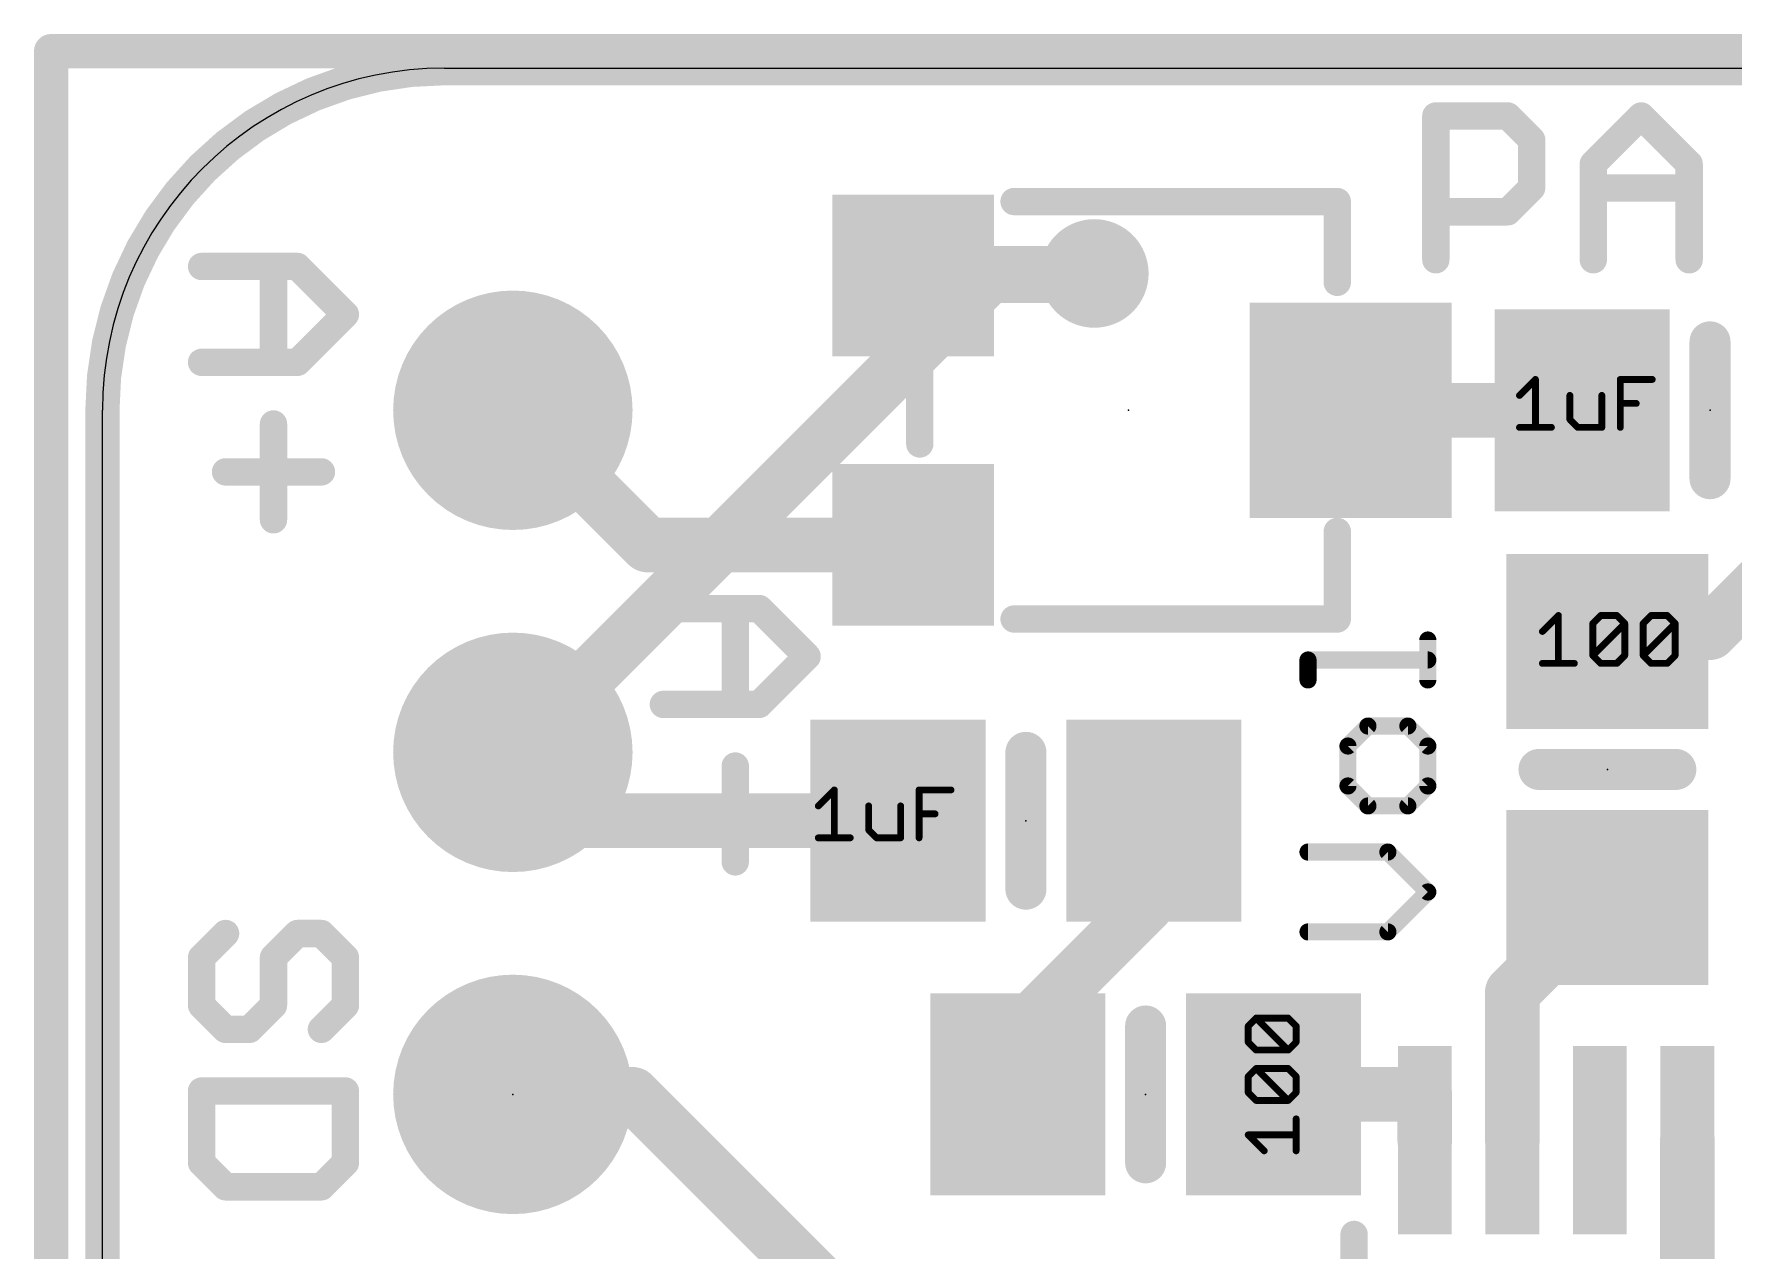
# Model space of a CAD drawing. Extents: x -0.5 to 24.4, y -0.8 to 15.5.
# Drawn here: x -0.51 to 12.12, y 6.46 to 15.49 of the extents above; entities that cross this region are included whole.
import ezdxf

# ---------------------------------------------------------------- set-up
doc = ezdxf.new("R2010")
doc.units = 0
for name, color, linetype in [('1', 12, 'CONTINUOUS'), ('16', 132, 'CONTINUOUS'), ('17', 110, 'CONTINUOUS'), ('18', 110, 'CONTINUOUS'), ('20', 53, 'CONTINUOUS'), ('21', 40, 'CONTINUOUS'), ('23', 53, 'CONTINUOUS'), ('27', 253, 'CONTINUOUS')]:
    doc.layers.add(name, color=color, linetype=linetype)

# ---------------------------------------------------------------- blocks, each defined once
blk = doc.blocks.new('RECT')
blk.add_solid([(-0.5, -0.5), (0.5, -0.5), (-0.5, 0.5), (0.5, 0.5)])
blk = doc.blocks.new('ROUNDP')
at = {"const_width": 0.5}
blk.add_lwpolyline([(0, -0.25, 1), (0, 0.25, 1), (0, -0.25)], format="xyb", dxfattribs=at)
blk = doc.blocks.new('ROUNDV')
at = {"const_width": 0.5}
blk.add_lwpolyline([(0, -0.25, 1), (0, 0.25, 1), (0, -0.25)], format="xyb", dxfattribs=at)

msp = doc.modelspace()

# ---------------------------------------------------------------- linework, layer by layer
at = {"layer": '1'}
for points, const_width in [([(2.54, 15.24, 0.4142), (0, 12.7)], 0.254), ([(2.54, 15.3035, 1), (2.54, 15.1765)], 0.127), ([(2.54, 15.1765, 1), (2.54, 15.3035)], 0.127), ([(6.02, 13.8016, 1), (6.02, 13.5984)], 0.2032), ([(7.3805, 13.8166, 1), (7.3515, 13.6154)], 0.2032), ([(7.4625, 13.5994, 1), (7.4915, 13.8006)], 0.2032), ([(7.477, 13.5984, 1), (7.477, 13.8016)], 0.2032), ([(3.1198, 12.7718, 1), (2.9762, 12.6282)], 0.2032), ([(9.27, 12.8016, 1), (9.27, 12.5984)], 0.2032), ([(10.988, 12.5984, 1), (10.988, 12.8016)], 0.2032), ([(0.0635, 12.7, 1), (-0.0635, 12.7)], 0.127), ([(-0.0635, 12.7, 1), (0.0635, 12.7)], 0.127), ([(4.048, 11.8016, 1), (4.048, 11.5984)], 0.2032), ([(3.9762, 11.6282, 1), (4.1198, 11.7718)], 0.2032), ([(6.02, 11.5984, 1), (6.02, 11.8016)], 0.2032), ([(11.242, 11.1506, 1), (11.242, 10.9474)], 0.2032), ([(11.3138, 10.9772, 1), (11.1702, 11.1208)], 0.2032), ([(11.938, 10.9474, 1), (11.938, 11.1506)], 0.2032), ([(11.1042, 11.0548, 1), (11.2478, 10.9112)], 0.2032), ([(11.8662, 11.1208, 1), (12.0098, 10.9772)], 0.2032), ([(3.1198, 10.2318, 1), (2.9762, 10.0882)], 0.2032), ([(3.556, 9.7536, 1), (3.556, 9.5504)], 0.2032), ([(5.908, 9.5504, 1), (5.908, 9.7536)], 0.2032), ([(7.8798, 9.5802, 1), (7.7362, 9.7238)], 0.2032), ([(3.4842, 9.5802, 1), (3.6278, 9.7238)], 0.2032), ([(7.8486, 9.591, 1), (7.6454, 9.591)], 0.2032), ([(7.6752, 9.6628, 1), (7.8188, 9.5192)], 0.2032), ([(7.8188, 8.9452, 1), (7.6752, 9.0888)], 0.2032), ([(11.2478, 9.0112, 1), (11.1042, 9.1548)], 0.2032), ([(7.6454, 9.017, 1), (7.8486, 9.017)], 0.2032), ([(10.5716, 8.377, 1), (10.3684, 8.377)], 0.2032), ([(10.3982, 8.4488, 1), (10.5418, 8.3052)], 0.2032), ([(6.8986, 8.067, 1), (6.6954, 8.067)], 0.2032), ([(6.7252, 8.1388, 1), (6.8688, 7.9952)], 0.2032), ([(3.048, 7.7216, 1), (3.048, 7.5184)], 0.2032), ([(4.0088, 7.6918, 1), (3.8652, 7.5482)], 0.2032), ([(3.937, 7.5184, 1), (3.937, 7.7216)], 0.2032), ([(6.6954, 7.62, 1), (6.8986, 7.62)], 0.2032), ([(8.697, 7.7216, 1), (8.697, 7.5184)], 0.2032), ([(9.9216, 7.62, 1), (9.7184, 7.62)], 0.2032), ([(9.82, 7.5184, 1), (9.82, 7.7216)], 0.2032), ([(11.8716, 7.28, 1), (11.6684, 7.28)], 0.2032), ([(9.7184, 7.28, 1), (9.9216, 7.28)], 0.2032), ([(10.3684, 7.28, 1), (10.5716, 7.28)], 0.2032)]:
    msp.add_lwpolyline(points, format="xyb", dxfattribs=dict(at, const_width=const_width))
for points, const_width in [([(2.54, 15.24), (21.59, 15.24)], 0.254), ([(7.477, 13.7), (6.02, 13.7)], 0.4064), ([(7.366, 13.716), (7.477, 13.7)], 0.4064), ([(3.048, 12.7), (4.048, 11.7)], 0.4064), ([(9.27, 12.7), (10.988, 12.7)], 0.4064), ([(0, 2.54), (0, 12.7)], 0.254), ([(12.888, 11.999), (11.938, 11.049)], 0.4064), ([(4.048, 11.7), (6.02, 11.7)], 0.4064), ([(11.242, 11.049), (11.176, 10.983)], 0.4064), ([(11.938, 11.049), (11.242, 11.049)], 0.4064), ([(3.048, 10.16), (3.556, 9.652)], 0.4064), ([(3.556, 9.652), (5.908, 9.652)], 0.4064), ([(7.747, 9.591), (7.808, 9.652)], 0.4064), ([(7.747, 9.017), (7.747, 9.591)], 0.4064), ([(6.797, 8.067), (7.747, 9.017)], 0.4064), ([(10.47, 8.377), (11.176, 9.083)], 0.4064), ([(10.47, 7.28), (10.47, 8.377)], 0.4064), ([(6.797, 7.62), (6.797, 8.067)], 0.4064), ([(3.937, 7.62), (3.048, 7.62)], 0.4064), ([(5.588, 5.969), (3.937, 7.62)], 0.4064), ([(8.697, 7.62), (9.82, 7.62)], 0.4064), ([(9.82, 7.62), (9.82, 7.28)], 0.4064), ([(11.77, 7.28), (11.77, 6.182)], 0.4064)]:
    msp.add_lwpolyline(points, dxfattribs=dict(at, const_width=const_width))
at = {"layer": '16'}
for points, const_width in [([(-0.381, 15.367), (-0.381, -0.127)], 0.254), ([(24.257, 15.367), (-0.381, 15.367)], 0.254), ([(3.048, 10.16), (6.604, 13.716)], 0.4064), ([(6.604, 13.716), (7.366, 13.716)], 0.4064)]:
    msp.add_lwpolyline(points, dxfattribs=dict(at, const_width=const_width))
for points, const_width in [([(-0.3175, 15.367, 1), (-0.4445, 15.367)], 0.127), ([(-0.381, 15.4305, 1), (-0.381, 15.3035)], 0.127), ([(6.604, 13.8176, 1), (6.604, 13.6144)], 0.2032), ([(6.6758, 13.6442, 1), (6.5322, 13.7878)], 0.2032), ([(7.366, 13.6144, 1), (7.366, 13.8176)], 0.2032), ([(2.9762, 10.2318, 1), (3.1198, 10.0882)], 0.2032)]:
    msp.add_lwpolyline(points, format="xyb", dxfattribs=dict(at, const_width=const_width))
at = {"layer": '20'}
for p, q in [((2.54, 15.24), (21.59, 15.24)), ((0, 2.54), (0, 12.7))]:
    msp.add_line(p, q, dxfattribs=at)
msp.add_arc((2.54, 12.7), 2.54, 90, 180, dxfattribs=at)
at = {"layer": '21'}
for points, const_width in [([(9.902, 13.8176), (9.902, 14.8853)], 0.2032), ([(9.902, 14.8853), (10.4359, 14.8853)], 0.2032), ([(10.4359, 14.8853), (10.6138, 14.7074)], 0.2032), ([(11.0714, 14.5294), (11.4273, 14.8853)], 0.2032), ([(11.4273, 14.8853), (11.7832, 14.5294)], 0.2032), ([(10.6138, 14.7074), (10.6138, 14.3515)], 0.2032), ([(11.0714, 13.8176), (11.0714, 14.5294)], 0.2032), ([(11.7832, 14.5294), (11.7832, 13.8176)], 0.2032), ([(10.6138, 14.3515), (10.4359, 14.1735)], 0.2032), ([(11.0714, 14.3515), (11.7832, 14.3515)], 0.2032), ([(6.77, 14.25), (9.17, 14.25)], 0.2032), ([(9.17, 14.25), (9.17, 13.65)], 0.2032), ([(10.4359, 14.1735), (9.902, 14.1735)], 0.2032), ([(0.7366, 13.7678), (1.4484, 13.7678)], 0.2032), ([(1.2705, 13.7678), (1.2705, 13.056)], 0.2032), ([(1.4484, 13.7678), (1.8043, 13.4119)], 0.2032), ([(1.8043, 13.4119), (1.4484, 13.056)], 0.2032), ([(11.938, 12.192), (11.938, 13.208)], 0.3048), ([(1.4484, 13.056), (0.7366, 13.056)], 0.2032), ([(6.07, 13), (6.07, 12.45)], 0.2032), ([(1.2705, 12.5984), (1.2705, 11.8866)], 0.2032), ([(1.6264, 12.2425), (0.9146, 12.2425)], 0.2032), ([(9.17, 11.8), (9.17, 11.15)], 0.2032), ([(4.1656, 11.2278), (4.8774, 11.2278)], 0.2032), ([(4.6995, 11.2278), (4.6995, 10.516)], 0.2032), ([(4.8774, 11.2278), (5.2333, 10.8719)], 0.2032), ([(9.17, 11.15), (6.77, 11.15)], 0.2032), ([(9.8425, 10.6975), (9.8425, 10.9941)], 0.127), ([(5.2333, 10.8719), (4.8774, 10.516)], 0.2032), ([(8.9527, 10.6975), (8.9527, 10.8458)], 0.127), ([(8.9527, 10.8458), (9.8425, 10.8458)], 0.127), ([(4.8774, 10.516), (4.1656, 10.516)], 0.2032), ([(9.3976, 10.3552), (9.2493, 10.2069)], 0.127), ([(9.6942, 10.3552), (9.3976, 10.3552)], 0.127), ([(9.8425, 10.2069), (9.6942, 10.3552)], 0.127), ([(6.858, 9.144), (6.858, 10.16)], 0.3048), ([(9.2493, 10.2069), (9.2493, 9.9103)], 0.127), ([(9.8425, 9.9103), (9.8425, 10.2069)], 0.127), ([(4.6995, 10.0584), (4.6995, 9.3466)], 0.2032), ([(11.684, 10.033), (10.668, 10.033)], 0.3048), ([(9.2493, 9.9103), (9.3976, 9.762)], 0.127), ([(9.6942, 9.762), (9.8425, 9.9103)], 0.127), ([(9.3976, 9.762), (9.6942, 9.762)], 0.127), ([(9.5459, 9.4197), (8.9527, 9.4197)], 0.127), ([(9.8425, 9.1231), (9.5459, 9.4197)], 0.127), ([(9.5459, 8.8265), (9.8425, 9.1231)], 0.127), ([(0.7366, 8.6368), (0.9146, 8.8148)], 0.2032), ([(1.4484, 8.8148), (1.2705, 8.6368)], 0.2032), ([(1.6264, 8.8148), (1.4484, 8.8148)], 0.2032), ([(1.8043, 8.6368), (1.6264, 8.8148)], 0.2032), ([(8.9527, 8.8265), (9.5459, 8.8265)], 0.127), ([(0.7366, 8.2809), (0.7366, 8.6368)], 0.2032), ([(1.2705, 8.6368), (1.2705, 8.2809)], 0.2032), ([(1.8043, 8.2809), (1.8043, 8.6368)], 0.2032), ([(0.9146, 8.103), (0.7366, 8.2809)], 0.2032), ([(1.2705, 8.2809), (1.0925, 8.103)], 0.2032), ([(1.6264, 8.103), (1.8043, 8.2809)], 0.2032), ([(7.747, 8.128), (7.747, 7.112)], 0.3048), ([(1.0925, 8.103), (0.9146, 8.103)], 0.2032), ([(1.8043, 7.6454), (0.7366, 7.6454)], 0.2032), ([(0.7366, 7.6454), (0.7366, 7.1115)], 0.2032), ([(1.8043, 7.1115), (1.8043, 7.6454)], 0.2032), ([(0.7366, 7.1115), (0.9146, 6.9336)], 0.2032), ([(1.6264, 6.9336), (1.8043, 7.1115)], 0.2032), ([(0.9146, 6.9336), (1.6264, 6.9336)], 0.2032), ([(9.295, 6.58), (9.295, 3.58)], 0.2032)]:
    msp.add_lwpolyline(points, dxfattribs=dict(at, const_width=const_width))
for points, const_width in [([(9.9528, 14.8853, 1), (9.8512, 14.8853)], 0.1016), ([(9.902, 14.9361, 1), (9.902, 14.8345)], 0.1016), ([(10.4718, 14.9212, 1), (10.3999, 14.8494)], 0.1016), ([(10.4359, 14.8345, 1), (10.4359, 14.9361)], 0.1016), ([(11.4632, 14.9212, 1), (11.3914, 14.8494)], 0.1016), ([(11.4632, 14.8494, 1), (11.3914, 14.9212)], 0.1016), ([(10.6646, 14.7074, 1), (10.563, 14.7074)], 0.1016), ([(10.5779, 14.6714, 1), (10.6497, 14.7433)], 0.1016), ([(11.1222, 14.5294, 1), (11.0206, 14.5294)], 0.1016), ([(11.0355, 14.5653, 1), (11.1073, 14.4935)], 0.1016), ([(11.834, 14.5294, 1), (11.7324, 14.5294)], 0.1016), ([(11.7473, 14.4935, 1), (11.8191, 14.5653)], 0.1016), ([(10.563, 14.3515, 1), (10.6646, 14.3515)], 0.1016), ([(10.6497, 14.3155, 1), (10.5779, 14.3874)], 0.1016), ([(11.0714, 14.4023, 1), (11.0714, 14.3007)], 0.1016), ([(11.7832, 14.3007, 1), (11.7832, 14.4023)], 0.1016), ([(6.77, 14.3008, 1), (6.77, 14.1992)], 0.1016), ([(9.2208, 14.25, 1), (9.1192, 14.25)], 0.1016), ([(9.17, 14.1992, 1), (9.17, 14.3008)], 0.1016), ([(9.902, 14.2243, 1), (9.902, 14.1227)], 0.1016), ([(10.4359, 14.1227, 1), (10.4359, 14.2243)], 0.1016), ([(10.3999, 14.2094, 1), (10.4718, 14.1376)], 0.1016), ([(0.7366, 13.8186, 1), (0.7366, 13.717)], 0.1016), ([(1.3213, 13.7678, 1), (1.2197, 13.7678)], 0.1016), ([(1.4843, 13.8037, 1), (1.4125, 13.7319)], 0.1016), ([(1.4484, 13.717, 1), (1.4484, 13.8186)], 0.1016), ([(9.8512, 13.8176, 1), (9.9528, 13.8176)], 0.1016), ([(11.0206, 13.8176, 1), (11.1222, 13.8176)], 0.1016), ([(11.7324, 13.8176, 1), (11.834, 13.8176)], 0.1016), ([(9.1192, 13.65, 1), (9.2208, 13.65)], 0.1016), ([(1.8402, 13.376, 1), (1.7684, 13.4478)], 0.1016), ([(1.7684, 13.376, 1), (1.8402, 13.4478)], 0.1016), ([(12.0142, 13.208, 1), (11.8618, 13.208)], 0.1524), ([(0.7366, 13.1068, 1), (0.7366, 13.0052)], 0.1016), ([(1.4125, 13.0919, 1), (1.4843, 13.0201)], 0.1016), ([(1.4484, 13.0052, 1), (1.4484, 13.1068)], 0.1016), ([(1.2197, 13.056, 1), (1.3213, 13.056)], 0.1016), ([(6.1208, 13, 1), (6.0192, 13)], 0.1016), ([(1.3213, 12.5984, 1), (1.2197, 12.5984)], 0.1016), ([(6.0192, 12.45, 1), (6.1208, 12.45)], 0.1016), ([(0.9146, 12.2933, 1), (0.9146, 12.1917)], 0.1016), ([(1.6264, 12.1917, 1), (1.6264, 12.2933)], 0.1016), ([(11.8618, 12.192, 1), (12.0142, 12.192)], 0.1524), ([(1.2197, 11.8866, 1), (1.3213, 11.8866)], 0.1016), ([(9.2208, 11.8, 1), (9.1192, 11.8)], 0.1016), ([(4.1656, 11.2786, 1), (4.1656, 11.177)], 0.1016), ([(4.7503, 11.2278, 1), (4.6487, 11.2278)], 0.1016), ([(4.9133, 11.2637, 1), (4.8415, 11.1919)], 0.1016), ([(4.8774, 11.177, 1), (4.8774, 11.2786)], 0.1016), ([(6.77, 11.2008, 1), (6.77, 11.0992)], 0.1016), ([(9.17, 11.0992, 1), (9.17, 11.2008)], 0.1016), ([(9.1192, 11.15, 1), (9.2208, 11.15)], 0.1016), ([(9.8743, 10.9941, 1), (9.8108, 10.9941)], 0.0635), ([(5.2692, 10.836, 1), (5.1974, 10.9078)], 0.1016), ([(5.1974, 10.836, 1), (5.2692, 10.9078)], 0.1016), ([(8.9845, 10.8458, 1), (8.921, 10.8458)], 0.0635), ([(8.9527, 10.8776, 1), (8.9527, 10.8141)], 0.0635), ([(9.8425, 10.8141, 1), (9.8425, 10.8776)], 0.0635), ([(4.1656, 10.5668, 1), (4.1656, 10.4652)], 0.1016), ([(4.8774, 10.4652, 1), (4.8774, 10.5668)], 0.1016), ([(8.921, 10.6975, 1), (8.9845, 10.6975)], 0.0635), ([(9.8108, 10.6975, 1), (9.8743, 10.6975)], 0.0635), ([(4.6487, 10.516, 1), (4.7503, 10.516)], 0.1016), ([(4.8415, 10.5519, 1), (4.9133, 10.4801)], 0.1016), ([(9.3976, 10.3869, 1), (9.3976, 10.3234)], 0.0635), ([(9.4201, 10.3327, 1), (9.3752, 10.3776)], 0.0635), ([(9.7167, 10.3776, 1), (9.6718, 10.3327)], 0.0635), ([(9.6942, 10.3234, 1), (9.6942, 10.3869)], 0.0635), ([(6.9342, 10.16, 1), (6.7818, 10.16)], 0.1524), ([(9.2811, 10.2069, 1), (9.2176, 10.2069)], 0.0635), ([(9.2269, 10.2293, 1), (9.2718, 10.1844)], 0.0635), ([(9.8743, 10.2069, 1), (9.8108, 10.2069)], 0.0635), ([(9.82, 10.1844, 1), (9.865, 10.2293)], 0.0635), ([(4.7503, 10.0584, 1), (4.6487, 10.0584)], 0.1016), ([(10.668, 10.1092, 1), (10.668, 9.9568)], 0.1524), ([(11.684, 9.9568, 1), (11.684, 10.1092)], 0.1524), ([(9.2718, 9.9328, 1), (9.2269, 9.8879)], 0.0635), ([(9.865, 9.8879, 1), (9.82, 9.9328)], 0.0635), ([(9.2176, 9.9103, 1), (9.2811, 9.9103)], 0.0635), ([(9.8108, 9.9103, 1), (9.8743, 9.9103)], 0.0635), ([(9.3976, 9.7938, 1), (9.3976, 9.7303)], 0.0635), ([(9.3752, 9.7396, 1), (9.4201, 9.7845)], 0.0635), ([(9.6718, 9.7845, 1), (9.7167, 9.7396)], 0.0635), ([(9.6942, 9.7303, 1), (9.6942, 9.7938)], 0.0635), ([(8.9527, 9.4514, 1), (8.9527, 9.3879)], 0.0635), ([(9.5684, 9.4421, 1), (9.5235, 9.3972)], 0.0635), ([(9.5459, 9.3879, 1), (9.5459, 9.4514)], 0.0635), ([(4.6487, 9.3466, 1), (4.7503, 9.3466)], 0.1016), ([(6.7818, 9.144, 1), (6.9342, 9.144)], 0.1524), ([(9.865, 9.1006, 1), (9.82, 9.1455)], 0.0635), ([(9.82, 9.1006, 1), (9.865, 9.1455)], 0.0635), ([(0.9505, 8.7789, 1), (0.8786, 8.8507)], 0.1016), ([(1.4484, 8.8656, 1), (1.4484, 8.764)], 0.1016), ([(1.4843, 8.7789, 1), (1.4125, 8.8507)], 0.1016), ([(1.6623, 8.8507, 1), (1.5904, 8.7789)], 0.1016), ([(1.6264, 8.764, 1), (1.6264, 8.8656)], 0.1016), ([(8.9527, 8.8583, 1), (8.9527, 8.7948)], 0.0635), ([(9.5235, 8.849, 1), (9.5684, 8.804)], 0.0635), ([(9.5459, 8.7948, 1), (9.5459, 8.8583)], 0.0635), ([(0.7874, 8.6368, 1), (0.6858, 8.6368)], 0.1016), ([(0.7007, 8.6728, 1), (0.7725, 8.6009)], 0.1016), ([(1.2345, 8.6728, 1), (1.3064, 8.6009)], 0.1016), ([(1.3213, 8.6368, 1), (1.2197, 8.6368)], 0.1016), ([(1.8551, 8.6368, 1), (1.7535, 8.6368)], 0.1016), ([(1.7684, 8.6009, 1), (1.8402, 8.6728)], 0.1016), ([(0.7725, 8.3169, 1), (0.7007, 8.245)], 0.1016), ([(1.3064, 8.245, 1), (1.2345, 8.3169)], 0.1016), ([(1.8402, 8.245, 1), (1.7684, 8.3169)], 0.1016), ([(0.6858, 8.2809, 1), (0.7874, 8.2809)], 0.1016), ([(1.2197, 8.2809, 1), (1.3213, 8.2809)], 0.1016), ([(1.7535, 8.2809, 1), (1.8551, 8.2809)], 0.1016), ([(7.8232, 8.128, 1), (7.6708, 8.128)], 0.1524), ([(0.9146, 8.1538, 1), (0.9146, 8.0522)], 0.1016), ([(0.8786, 8.0671, 1), (0.9505, 8.1389)], 0.1016), ([(1.0566, 8.1389, 1), (1.1284, 8.0671)], 0.1016), ([(1.0925, 8.0522, 1), (1.0925, 8.1538)], 0.1016), ([(1.5904, 8.1389, 1), (1.6623, 8.0671)], 0.1016), ([(0.7366, 7.6962, 1), (0.7366, 7.5946)], 0.1016), ([(0.7874, 7.6454, 1), (0.6858, 7.6454)], 0.1016), ([(1.8551, 7.6454, 1), (1.7535, 7.6454)], 0.1016), ([(1.8043, 7.5946, 1), (1.8043, 7.6962)], 0.1016), ([(0.7725, 7.1475, 1), (0.7007, 7.0756)], 0.1016), ([(1.8402, 7.0756, 1), (1.7684, 7.1475)], 0.1016), ([(0.6858, 7.1115, 1), (0.7874, 7.1115)], 0.1016), ([(1.7535, 7.1115, 1), (1.8551, 7.1115)], 0.1016), ([(7.6708, 7.112, 1), (7.8232, 7.112)], 0.1524), ([(0.9146, 6.9844, 1), (0.9146, 6.8828)], 0.1016), ([(0.8786, 6.8977, 1), (0.9505, 6.9695)], 0.1016), ([(1.5904, 6.9695, 1), (1.6623, 6.8977)], 0.1016), ([(1.6264, 6.8828, 1), (1.6264, 6.9844)], 0.1016), ([(9.3458, 6.58, 1), (9.2442, 6.58)], 0.1016)]:
    msp.add_lwpolyline(points, format="xyb", dxfattribs=dict(at, const_width=const_width))
at = {"layer": '23'}
for p in [(7.62, 12.7), (11.938, 12.7), (11.176, 10.033), (6.858, 9.652), (3.048, 7.62), (7.747, 7.62)]:
    msp.add_point(p, dxfattribs=at)
at = {"layer": '27', "const_width": 0.0508}
for points in [[(10.5232, 12.8103), (10.6418, 12.9289)], [(10.6418, 12.9289), (10.6418, 12.573)], [(11.2716, 12.573), (11.2716, 12.9289)], [(11.2716, 12.9289), (11.5089, 12.9289)], [(10.8974, 12.8103), (10.8974, 12.6323)], [(11.1347, 12.573), (11.1347, 12.8103)], [(11.2716, 12.751), (11.3902, 12.751)], [(10.8974, 12.6323), (10.9567, 12.573)], [(10.5232, 12.573), (10.7604, 12.573)], [(10.9567, 12.573), (11.1347, 12.573)], [(10.6934, 11.0577), (10.812, 11.1763)], [(10.812, 11.1763), (10.812, 10.8204)], [(11.0676, 11.117), (11.1269, 11.1763)], [(11.0676, 10.8797), (11.0676, 11.117)], [(11.0676, 10.8797), (11.3049, 11.117)], [(11.1269, 11.1763), (11.2456, 11.1763)], [(11.2456, 11.1763), (11.3049, 11.117)], [(11.3049, 11.117), (11.3049, 10.8797)], [(11.4418, 11.117), (11.5011, 11.1763)], [(11.4418, 10.8797), (11.4418, 11.117)], [(11.4418, 10.8797), (11.6791, 11.117)], [(11.5011, 11.1763), (11.6198, 11.1763)], [(11.6198, 11.1763), (11.6791, 11.117)], [(11.6791, 11.117), (11.6791, 10.8797)], [(11.1269, 10.8204), (11.0676, 10.8797)], [(11.3049, 10.8797), (11.2456, 10.8204)], [(11.5011, 10.8204), (11.4418, 10.8797)], [(11.6791, 10.8797), (11.6198, 10.8204)], [(10.6934, 10.8204), (10.9307, 10.8204)], [(11.2456, 10.8204), (11.1269, 10.8204)], [(11.6198, 10.8204), (11.5011, 10.8204)], [(5.3162, 9.7623), (5.4348, 9.8809)], [(5.4348, 9.8809), (5.4348, 9.525)], [(6.0646, 9.525), (6.0646, 9.8809)], [(6.0646, 9.8809), (6.3019, 9.8809)], [(5.6904, 9.7623), (5.6904, 9.5843)], [(5.9277, 9.525), (5.9277, 9.7623)], [(6.0646, 9.703), (6.1832, 9.703)], [(5.6904, 9.5843), (5.7497, 9.525)], [(5.3162, 9.525), (5.5534, 9.525)], [(5.7497, 9.525), (5.9277, 9.525)], [(8.5087, 8.1274), (8.568, 8.1867)], [(8.568, 8.1867), (8.8053, 8.1867)], [(8.8053, 7.9494), (8.568, 8.1867)], [(8.8053, 8.1867), (8.8646, 8.1274)], [(8.5087, 8.0087), (8.5087, 8.1274)], [(8.8646, 8.1274), (8.8646, 8.0087)], [(8.568, 7.9494), (8.5087, 8.0087)], [(8.8053, 7.9494), (8.568, 7.9494)], [(8.8646, 8.0087), (8.8053, 7.9494)], [(8.5087, 7.7532), (8.568, 7.8125)], [(8.568, 7.8125), (8.8053, 7.8125)], [(8.8053, 7.5752), (8.568, 7.8125)], [(8.8053, 7.8125), (8.8646, 7.7532)], [(8.5087, 7.6345), (8.5087, 7.7532)], [(8.8646, 7.7532), (8.8646, 7.6345)], [(8.568, 7.5752), (8.5087, 7.6345)], [(8.8053, 7.5752), (8.568, 7.5752)], [(8.8646, 7.6345), (8.8053, 7.5752)], [(8.8646, 7.201), (8.8646, 7.4383)], [(8.6273, 7.201), (8.5087, 7.3196)], [(8.5087, 7.3196), (8.8646, 7.3196)]]:
    msp.add_lwpolyline(points, dxfattribs=at)
at = {"layer": '27', "const_width": 0.0254}
for points in [[(10.6545, 12.9289, 1), (10.6291, 12.9289)], [(10.6508, 12.9199, 1), (10.6328, 12.9379)], [(11.2843, 12.9289, 1), (11.2589, 12.9289)], [(11.2716, 12.9416, 1), (11.2716, 12.9162)], [(11.5089, 12.9162, 1), (11.5089, 12.9416)], [(10.5142, 12.8192, 1), (10.5322, 12.8013)], [(10.9101, 12.8103, 1), (10.8847, 12.8103)], [(11.1474, 12.8103, 1), (11.122, 12.8103)], [(11.2716, 12.7637, 1), (11.2716, 12.7383)], [(11.3902, 12.7383, 1), (11.3902, 12.7637)], [(10.9064, 12.6413, 1), (10.8884, 12.6233)], [(10.8847, 12.6323, 1), (10.9101, 12.6323)], [(10.5232, 12.5857, 1), (10.5232, 12.5603)], [(10.6291, 12.573, 1), (10.6545, 12.573)], [(10.7604, 12.5603, 1), (10.7604, 12.5857)], [(10.9567, 12.5857, 1), (10.9567, 12.5603)], [(10.9477, 12.564, 1), (10.9657, 12.582)], [(11.122, 12.573, 1), (11.1474, 12.573)], [(11.1347, 12.5603, 1), (11.1347, 12.5857)], [(11.2589, 12.573, 1), (11.2843, 12.573)], [(10.8247, 11.1763, 1), (10.7993, 11.1763)], [(10.821, 11.1673, 1), (10.8031, 11.1853)], [(11.0803, 11.117, 1), (11.0549, 11.117)], [(11.0586, 11.126, 1), (11.0766, 11.108)], [(11.1269, 11.189, 1), (11.1269, 11.1636)], [(11.1359, 11.1673, 1), (11.1179, 11.1853)], [(11.2545, 11.1853, 1), (11.2366, 11.1673)], [(11.2456, 11.1636, 1), (11.2456, 11.189)], [(11.3176, 11.117, 1), (11.2922, 11.117)], [(11.3139, 11.108, 1), (11.2959, 11.126)], [(11.2959, 11.108, 1), (11.3139, 11.126)], [(11.4545, 11.117, 1), (11.4291, 11.117)], [(11.4328, 11.126, 1), (11.4508, 11.108)], [(11.5011, 11.189, 1), (11.5011, 11.1636)], [(11.5101, 11.1673, 1), (11.4921, 11.1853)], [(11.6287, 11.1853, 1), (11.6108, 11.1673)], [(11.6198, 11.1636, 1), (11.6198, 11.189)], [(11.6918, 11.117, 1), (11.6664, 11.117)], [(11.6881, 11.108, 1), (11.6701, 11.126)], [(11.6701, 11.108, 1), (11.6881, 11.126)], [(10.6844, 11.0666, 1), (10.7024, 11.0487)], [(11.0766, 10.8887, 1), (11.0586, 10.8707)], [(11.0586, 10.8887, 1), (11.0766, 10.8707)], [(11.0549, 10.8797, 1), (11.0803, 10.8797)], [(11.2922, 10.8797, 1), (11.3176, 10.8797)], [(11.3139, 10.8707, 1), (11.2959, 10.8887)], [(11.4508, 10.8887, 1), (11.4328, 10.8707)], [(11.4328, 10.8887, 1), (11.4508, 10.8707)], [(11.4291, 10.8797, 1), (11.4545, 10.8797)], [(11.6664, 10.8797, 1), (11.6918, 10.8797)], [(11.6881, 10.8707, 1), (11.6701, 10.8887)], [(10.6934, 10.8331, 1), (10.6934, 10.8077)], [(10.7993, 10.8204, 1), (10.8247, 10.8204)], [(10.9307, 10.8077, 1), (10.9307, 10.8331)], [(11.1269, 10.8331, 1), (11.1269, 10.8077)], [(11.1179, 10.8114, 1), (11.1359, 10.8294)], [(11.2366, 10.8294, 1), (11.2545, 10.8114)], [(11.2456, 10.8077, 1), (11.2456, 10.8331)], [(11.5011, 10.8331, 1), (11.5011, 10.8077)], [(11.4921, 10.8114, 1), (11.5101, 10.8294)], [(11.6108, 10.8294, 1), (11.6287, 10.8114)], [(11.6198, 10.8077, 1), (11.6198, 10.8331)], [(5.4475, 9.8809, 1), (5.4221, 9.8809)], [(5.4438, 9.8719, 1), (5.4258, 9.8899)], [(6.0773, 9.8809, 1), (6.0519, 9.8809)], [(6.0646, 9.8936, 1), (6.0646, 9.8682)], [(6.3019, 9.8682, 1), (6.3019, 9.8936)], [(5.3072, 9.7712, 1), (5.3252, 9.7533)], [(5.7031, 9.7623, 1), (5.6777, 9.7623)], [(5.9404, 9.7623, 1), (5.915, 9.7623)], [(6.0646, 9.7157, 1), (6.0646, 9.6903)], [(6.1832, 9.6903, 1), (6.1832, 9.7157)], [(5.6994, 9.5933, 1), (5.6814, 9.5753)], [(5.6777, 9.5843, 1), (5.7031, 9.5843)], [(5.3162, 9.5377, 1), (5.3162, 9.5123)], [(5.4221, 9.525, 1), (5.4475, 9.525)], [(5.5534, 9.5123, 1), (5.5534, 9.5377)], [(5.7497, 9.5377, 1), (5.7497, 9.5123)], [(5.7407, 9.516, 1), (5.7587, 9.534)], [(5.915, 9.525, 1), (5.9404, 9.525)], [(5.9277, 9.5123, 1), (5.9277, 9.5377)], [(6.0519, 9.525, 1), (6.0773, 9.525)], [(8.568, 8.1994, 1), (8.568, 8.174)], [(8.577, 8.1957, 1), (8.559, 8.1777)], [(8.577, 8.1777, 1), (8.559, 8.1957)], [(8.8143, 8.1957, 1), (8.7963, 8.1777)], [(8.8053, 8.174, 1), (8.8053, 8.1994)], [(8.5214, 8.1274, 1), (8.496, 8.1274)], [(8.4997, 8.1363, 1), (8.5177, 8.1184)], [(8.8773, 8.1274, 1), (8.8519, 8.1274)], [(8.8556, 8.1184, 1), (8.8736, 8.1363)], [(8.5177, 8.0177, 1), (8.4997, 7.9997)], [(8.496, 8.0087, 1), (8.5214, 8.0087)], [(8.568, 7.9621, 1), (8.568, 7.9367)], [(8.559, 7.9404, 1), (8.577, 7.9584)], [(8.7963, 7.9584, 1), (8.8143, 7.9404)], [(8.7963, 7.9404, 1), (8.8143, 7.9584)], [(8.8053, 7.9367, 1), (8.8053, 7.9621)], [(8.8519, 8.0087, 1), (8.8773, 8.0087)], [(8.8736, 7.9997, 1), (8.8556, 8.0177)], [(8.568, 7.8252, 1), (8.568, 7.7998)], [(8.577, 7.8215, 1), (8.559, 7.8035)], [(8.577, 7.8035, 1), (8.559, 7.8215)], [(8.8143, 7.8215, 1), (8.7963, 7.8035)], [(8.8053, 7.7998, 1), (8.8053, 7.8252)], [(8.5214, 7.7532, 1), (8.496, 7.7532)], [(8.4997, 7.7621, 1), (8.5177, 7.7442)], [(8.8773, 7.7532, 1), (8.8519, 7.7532)], [(8.8556, 7.7442, 1), (8.8736, 7.7621)], [(8.5177, 7.6435, 1), (8.4997, 7.6255)], [(8.496, 7.6345, 1), (8.5214, 7.6345)], [(8.568, 7.5879, 1), (8.568, 7.5625)], [(8.559, 7.5662, 1), (8.577, 7.5842)], [(8.7963, 7.5842, 1), (8.8143, 7.5662)], [(8.7963, 7.5662, 1), (8.8143, 7.5842)], [(8.8053, 7.5625, 1), (8.8053, 7.5879)], [(8.8519, 7.6345, 1), (8.8773, 7.6345)], [(8.8736, 7.6255, 1), (8.8556, 7.6435)], [(8.8773, 7.4383, 1), (8.8519, 7.4383)], [(8.5177, 7.3286, 1), (8.4997, 7.3107)], [(8.5087, 7.3323, 1), (8.5087, 7.3069)], [(8.8646, 7.3069, 1), (8.8646, 7.3323)], [(8.6184, 7.192, 1), (8.6363, 7.21)], [(8.8519, 7.201, 1), (8.8773, 7.201)]]:
    msp.add_lwpolyline(points, format="xyb", dxfattribs=at)

# ---------------------------------------------------------------- block references
at = {"layer": '1'}
for p, xscale, yscale in [((6.02, 13.7), 1.2, 1.2), ((6.02, 11.7), 1.2, 1.2), ((6.797, 7.62), 1.3, 1.5), ((8.697, 7.62), 1.3, 1.5)]:
    msp.add_blockref('RECT', p, dxfattribs=dict(at, xscale=xscale, yscale=yscale))
for p, xscale, yscale, rotation in [((9.27, 12.7), 1.6, 1.5, 270), ((10.988, 12.7), 1.3, 1.5, 180), ((11.176, 10.983), 1.3, 1.5, 270), ((5.908, 9.652), 1.3, 1.5, 180), ((7.808, 9.652), 1.3, 1.5, 180), ((11.176, 9.083), 1.3, 1.5, 270), ((9.82, 7.28), 1.4, 0.4, 270), ((10.47, 7.28), 1.4, 0.4, 270), ((11.12, 7.28), 1.4, 0.4, 270), ((11.77, 7.28), 1.4, 0.4, 270)]:
    msp.add_blockref('RECT', p, dxfattribs=dict(at, xscale=xscale, yscale=yscale, rotation=rotation))
at = {"layer": '17', "xscale": 1.778, "yscale": 1.778, "rotation": 180}
for p in [(3.048, 12.7), (3.048, 12.7), (3.048, 10.16), (3.048, 10.16), (3.048, 7.62), (3.048, 7.62)]:
    msp.add_blockref('ROUNDP', p, dxfattribs=at)
at = {"layer": '18', "xscale": 0.8064, "yscale": 0.8064}
msp.add_blockref('ROUNDV', (7.366, 13.716), dxfattribs=at)
msp.add_blockref('ROUNDV', (7.366, 13.716), dxfattribs=at)

doc.saveas('drawing.dxf')
